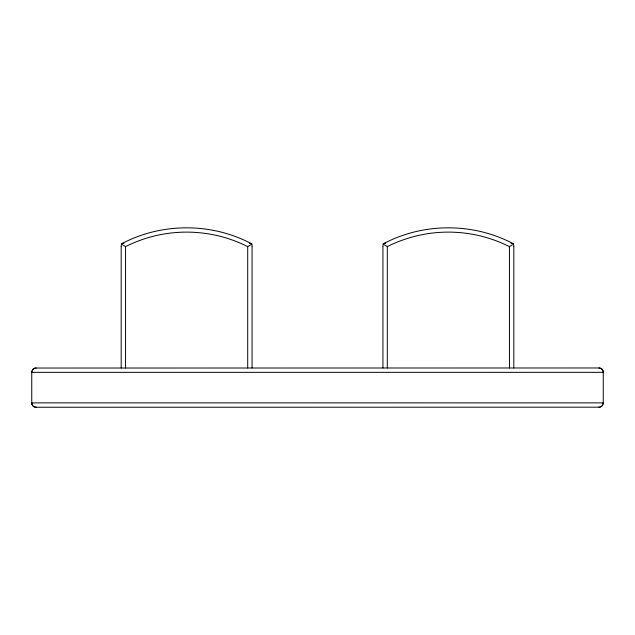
<?xml version="1.0" encoding="UTF-8"?>
<svg xmlns="http://www.w3.org/2000/svg" width="635" height="635" viewBox="0 0 635 635"><rect width="100%" height="100%" fill="white"/><g stroke="black" fill="none" stroke-linecap="round" stroke-linejoin="round"><path stroke-width="0.95" d="M121.19 246.309L121.38 244.078A6.04 3.104 40.8 0 1 123.793 243.348L123.904 243.372M382.945 246.309L383.135 244.078A6.104 3.143 41 0 1 385.651 243.356M602.313 369.641L603.067 371.086A3.199 2.262 90 0 1 603.25 372.34L603.25 402.876A3.199 2.262 -90 0 1 603.067 404.13L602.313 405.574A7.58 5.366 89.9 0 1 598.892 407.178L36.116 407.241A7.58 5.358 89.9 0 1 32.655 405.638L31.933 404.13A3.199 2.262 -90 0 1 31.75 402.876L31.75 372.34A3.199 2.262 -90 0 1 31.933 371.086L32.687 369.641M121.38 244.078L125.547 246.618A135.858 135.858 0 0 1 247.698 246.618L251.777 244.134M383.135 244.078L387.302 246.618A135.858 135.858 0 0 1 509.453 246.618L513.532 244.134M251.841 244.094L252.055 246.309M513.596 244.094L513.81 246.309M122.372 243.403C161.869 222.639 211.368 222.639 250.873 243.403M384.127 243.403C423.632 222.639 473.131 222.639 512.628 243.403M32.655 369.586A7.58 5.358 -89.9 0 1 36.108 368.038L598.884 367.975A7.58 5.366 -89.9 0 1 602.353 369.57A7.58 5.358 89.9 0 0 598.892 368.038M602.806 370.419L602.988 370.856M32.194 404.797L32.012 404.36M513.818 246.618L513.818 367.975M509.453 246.618L509.453 367.975M387.302 246.618L387.302 367.975M382.937 246.618L382.937 367.975M252.063 246.618L252.063 367.975M247.698 246.618L247.698 367.975M125.547 246.618L125.547 367.975M121.182 246.618L121.182 367.975M511.064 243.451A6.064 3.08 -39.8 0 1 513.659 244.046M249.309 243.451A6.064 3.08 -39.8 0 1 251.904 244.046M36.108 407.17A7.517 5.31 89.6 0 1 32.512 405.463M602.345 405.638A7.58 5.358 -89.9 0 1 598.892 407.178M603.067 404.13A3.199 2.262 90 0 0 603.25 402.876L31.75 402.876A3.199 2.262 90 0 0 31.933 404.13M603.067 371.086A3.199 2.262 -90 0 1 603.25 372.34L31.75 372.34A3.199 2.262 90 0 1 31.933 371.086M32.512 369.76A7.517 5.31 -89.6 0 1 36.108 368.046"/></g></svg>
